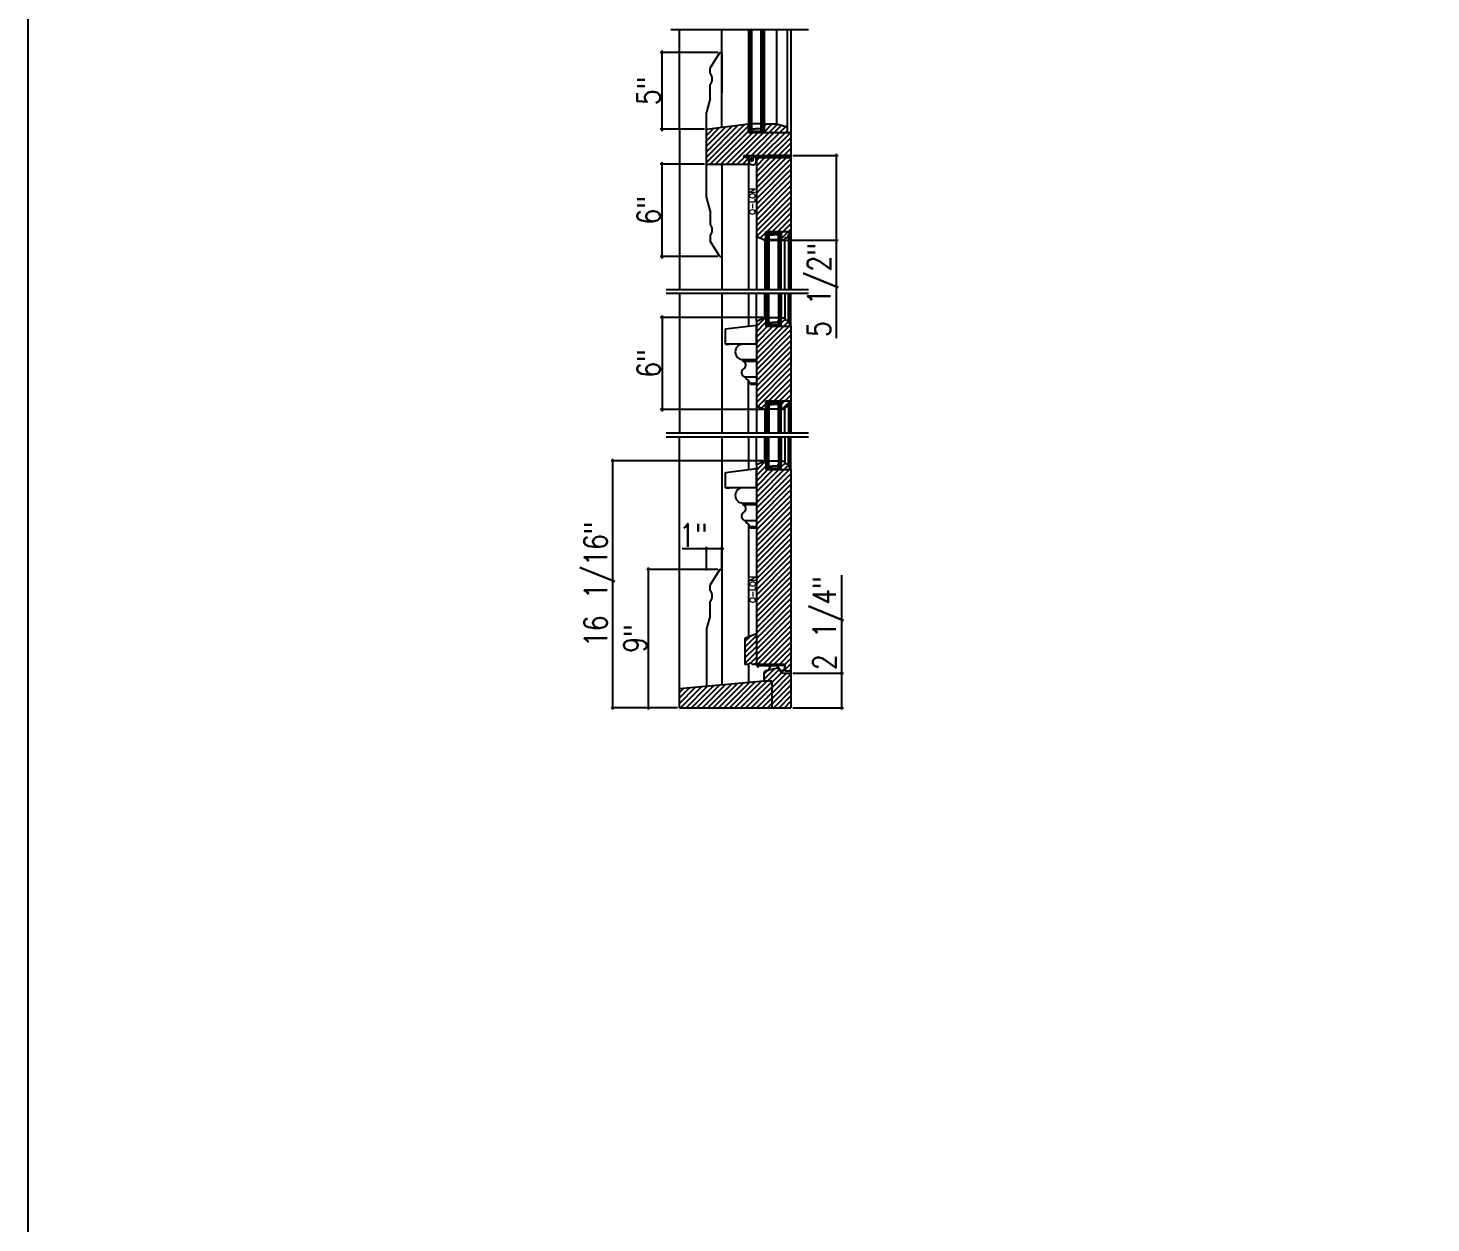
# Model space of a CAD drawing. Header units: inches. Extents: x 1985 to 11287, y 379 to 4336.
# Drawn here: x 7088 to 7179.3, y 3397 to 3474.7 of the extents above; entities that cross this region are included whole.
import ezdxf

# ---------------------------------------------------------------- set-up
doc = ezdxf.new("R2010")
doc.units = ezdxf.units.IN
doc.header["$MEASUREMENT"] = 0
doc.layers.get('0').update_dxf_attribs({"linetype": 'CONTINUOUS'})
doc.layers.get('Defpoints').update_dxf_attribs({"linetype": 'CONTINUOUS'})
for name, color, linetype in [('COTE1-1 99', 7, 'CONTINUOUS'), ('detail', 30, 'CONTINUOUS'), ('elevation', 7, 'CONTINUOUS'), ('glass-', 6, 'CONTINUOUS'), ('glazing tape', 7, 'CONTINUOUS'), ('hatch 99', 1, 'CONTINUOUS'), ('hatch-', 1, 'CONTINUOUS'), ('separation 99', 3, 'CONTINUOUS'), ('weatherstripping', 5, 'CONTINUOUS'), ('wood detail', 7, 'CONTINUOUS'), ('wood detail 99', 7, 'CONTINUOUS')]:
    doc.layers.add(name, color=color, linetype=linetype)
doc.styles.get("Standard").update_dxf_attribs({"font": 'txt.shx', "width": 0.8})
doc.dimstyles.new('Elevation', dxfattribs={"dimscale": 2, "dimtxt": 0.75, "dimasz": 0.0625, "dimexe": 0.0625, "dimexo": 0.0625, "dimgap": 0.0625, "dimtad": 1, "dimdec": 5, "dimzin": 0, "dimdsep": 46, "dimlunit": 5, "dimtxsty": 'Standard', "dimblk1": 'OBLIQUE', "dimblk2": 'OBLIQUE', "dimsah": 1, "dimcen": 2, "dimdle": 0.0625, "dimclrd": 1, "dimclre": 1, "dimadec": 1, "dimazin": 0, "dimtfac": 0.375, "dimtdec": 5, "dimtmove": 0, "dimatfit": 3, "dimldrblk": 'OBLIQUE', "dimfxl": 1, "dimfrac": 2, "dimtolj": 1, "dimtzin": 0, "dimarcsym": 0})

# ---------------------------------------------------------------- blocks, each defined once
blk = doc.blocks.new('_OBLIQUE')
at = {"color": 0, "linetype": 'ByBlock'}
blk.add_line((-0.5, -0.5), (0.5, 0.5), dxfattribs=at)
blk = doc.blocks.new('*D1026')
at = {"layer": 'COTE1-1 99', "color": 1, "lineweight": -2}
for p, q in [((7132.106, 3440.85), (7130.531, 3440.85)), ((7132.106, 3439.427), (7132.106, 3440.975)), ((7133.231, 3440.85), (7132.106, 3440.85)), ((7133.106, 3439.427), (7133.106, 3440.975))]:
    blk.add_line(p, q, dxfattribs=at)
at = {"layer": 'Defpoints', "color": 0}
for p in [(7132.106, 3440.85), (7132.106, 3439.302), (7133.106, 3439.302)]:
    blk.add_point(p, dxfattribs=at)
at = {"layer": 'COTE1-1 99', "color": 1, "lineweight": -2, "xscale": 0.125, "yscale": 0.125, "zscale": 0.125, "rotation": 180}
blk.add_blockref('_OBLIQUE', (7132.106, 3440.85), dxfattribs=at)
at = {"layer": 'COTE1-1 99', "color": 1, "lineweight": -2, "xscale": 0.125, "yscale": 0.125, "zscale": 0.125}
blk.add_blockref('_OBLIQUE', (7133.106, 3440.85), dxfattribs=at)
at = {"layer": 'COTE1-1 99', "color": 0, "insert": (7131.256, 3441.725), "char_height": 1.5, "attachment_point": 5}
blk.add_mtext('\\A1;1"', dxfattribs=at)
blk = doc.blocks.new('*D1027')
at = {"layer": 'COTE1-1 99', "color": 1, "lineweight": -2}
for p, q in [((7132.856, 3439.502), (7128.224, 3439.502)), ((7128.349, 3430.377), (7128.349, 3439.627)), ((7130.231, 3430.502), (7128.224, 3430.502))]:
    blk.add_line(p, q, dxfattribs=at)
at = {"layer": 'Defpoints', "color": 0}
for p in [(7128.349, 3439.502), (7132.981, 3439.502), (7130.356, 3430.502)]:
    blk.add_point(p, dxfattribs=at)
at = {"layer": 'COTE1-1 99', "color": 1, "lineweight": -2, "xscale": 0.125, "yscale": 0.125, "zscale": 0.125}
for p, rotation in [((7128.349, 3439.502), 90), ((7128.349, 3430.502), 270)]:
    blk.add_blockref('_OBLIQUE', p, dxfattribs=dict(at, rotation=rotation))
at = {"layer": 'COTE1-1 99', "color": 0, "insert": (7127.474, 3435.002), "char_height": 1.5, "attachment_point": 5, "rotation": 90}
blk.add_mtext('\\A1;9"', dxfattribs=at)
blk = doc.blocks.new('*D1028')
at = {"layer": 'COTE1-1 99', "color": 1, "lineweight": -2}
for p, q in [((7131.981, 3465.867), (7129.106, 3465.867)), ((7129.231, 3459.742), (7129.231, 3465.992)), ((7132.856, 3459.867), (7129.106, 3459.867))]:
    blk.add_line(p, q, dxfattribs=at)
at = {"layer": 'Defpoints', "color": 0}
for p in [(7129.231, 3465.867), (7132.106, 3465.867), (7132.981, 3459.867)]:
    blk.add_point(p, dxfattribs=at)
at = {"layer": 'COTE1-1 99', "color": 1, "lineweight": -2, "xscale": 0.125, "yscale": 0.125, "zscale": 0.125}
for p, rotation in [((7129.231, 3465.867), 90), ((7129.231, 3459.867), 270)]:
    blk.add_blockref('_OBLIQUE', p, dxfattribs=dict(at, rotation=rotation))
at = {"layer": 'COTE1-1 99', "color": 0, "insert": (7128.356, 3462.867), "char_height": 1.5, "attachment_point": 5, "rotation": 90}
blk.add_mtext('\\A1;6"', dxfattribs=at)
blk = doc.blocks.new('*D1029')
at = {"layer": 'COTE1-1 99', "color": 1, "lineweight": -2}
for p, q in [((7135.793, 3446.565), (7125.902, 3446.565)), ((7126.027, 3430.377), (7126.027, 3446.69)), ((7130.231, 3430.502), (7125.902, 3430.502))]:
    blk.add_line(p, q, dxfattribs=at)
at = {"layer": 'Defpoints', "color": 0}
for p in [(7126.027, 3446.565), (7135.918, 3446.565), (7130.356, 3430.502)]:
    blk.add_point(p, dxfattribs=at)
at = {"layer": 'COTE1-1 99', "color": 1, "lineweight": -2, "xscale": 0.125, "yscale": 0.125, "zscale": 0.125}
for p, rotation in [((7126.027, 3446.565), 90), ((7126.027, 3430.502), 270)]:
    blk.add_blockref('_OBLIQUE', p, dxfattribs=dict(at, rotation=rotation))
at = {"layer": 'COTE1-1 99', "color": 0, "insert": (7125.152, 3438.533), "char_height": 1.5, "attachment_point": 5, "rotation": 90}
blk.add_mtext('\\A1;16 1/16"', dxfattribs=at)
blk = doc.blocks.new('*D1030')
at = {"layer": 'COTE1-1 99', "color": 1, "lineweight": -2}
for p, q in [((7140.912, 3432.752), (7140.912, 3439.127)), ((7137.731, 3432.752), (7141.037, 3432.752)), ((7140.912, 3430.377), (7140.912, 3432.752)), ((7137.731, 3430.502), (7141.037, 3430.502))]:
    blk.add_line(p, q, dxfattribs=at)
at = {"layer": 'Defpoints', "color": 0}
for p in [(7137.606, 3432.752), (7140.912, 3432.752), (7137.606, 3430.502)]:
    blk.add_point(p, dxfattribs=at)
at = {"layer": 'COTE1-1 99', "color": 1, "lineweight": -2, "xscale": 0.125, "yscale": 0.125, "zscale": 0.125}
for p, rotation in [((7140.912, 3432.752), 90), ((7140.912, 3430.502), 270)]:
    blk.add_blockref('_OBLIQUE', p, dxfattribs=dict(at, rotation=rotation))
at = {"layer": 'COTE1-1 99', "color": 0, "insert": (7140.037, 3436.002), "char_height": 1.5, "attachment_point": 5, "rotation": 90}
blk.add_mtext('\\A1;2 1/4"', dxfattribs=at)
blk = doc.blocks.new('*D1031')
at = {"layer": 'COTE1-1 99', "color": 1, "lineweight": -2}
for p, q in [((7132.856, 3473.141), (7129.106, 3473.141)), ((7129.231, 3468.016), (7129.231, 3473.266)), ((7131.981, 3468.141), (7129.106, 3468.141))]:
    blk.add_line(p, q, dxfattribs=at)
at = {"layer": 'Defpoints', "color": 0}
for p in [(7129.231, 3473.141), (7132.981, 3473.141), (7132.106, 3468.141)]:
    blk.add_point(p, dxfattribs=at)
at = {"layer": 'COTE1-1 99', "color": 1, "lineweight": -2, "xscale": 0.125, "yscale": 0.125, "zscale": 0.125}
for p, rotation in [((7129.231, 3473.141), 90), ((7129.231, 3468.141), 270)]:
    blk.add_blockref('_OBLIQUE', p, dxfattribs=dict(at, rotation=rotation))
at = {"layer": 'COTE1-1 99', "color": 0, "insert": (7128.356, 3470.641), "char_height": 1.5, "attachment_point": 5, "rotation": 90}
blk.add_mtext('\\A1;5"', dxfattribs=at)
blk = doc.blocks.new('*D1033')
at = {"layer": 'COTE1-1 99', "color": 1, "lineweight": -2}
for p, q in [((7135.793, 3455.903), (7129.106, 3455.903)), ((7129.231, 3456.028), (7129.231, 3449.778)), ((7135.793, 3449.903), (7129.106, 3449.903))]:
    blk.add_line(p, q, dxfattribs=at)
at = {"layer": 'Defpoints', "color": 0}
for p in [(7135.918, 3455.903), (7129.231, 3449.903), (7135.918, 3449.903)]:
    blk.add_point(p, dxfattribs=at)
at = {"layer": 'COTE1-1 99', "color": 1, "lineweight": -2, "xscale": 0.125, "yscale": 0.125, "zscale": 0.125}
for p, rotation in [((7129.231, 3455.903), 90), ((7129.231, 3449.903), 270)]:
    blk.add_blockref('_OBLIQUE', p, dxfattribs=dict(at, rotation=rotation))
at = {"layer": 'COTE1-1 99', "color": 0, "insert": (7128.356, 3452.903), "char_height": 1.5, "attachment_point": 5, "rotation": 90}
blk.add_mtext('\\A1;6"', dxfattribs=at)
blk = doc.blocks.new('*D1037')
at = {"layer": 'COTE1-1 99', "color": 1, "lineweight": -2}
for p, q in [((7137.731, 3466.429), (7140.686, 3466.429)), ((7140.561, 3466.554), (7140.561, 3460.929)), ((7136.043, 3460.929), (7140.686, 3460.929)), ((7140.561, 3460.929), (7140.561, 3454.554))]:
    blk.add_line(p, q, dxfattribs=at)
at = {"layer": 'Defpoints', "color": 0}
for p in [(7137.606, 3466.429), (7135.918, 3460.929), (7140.561, 3460.929)]:
    blk.add_point(p, dxfattribs=at)
at = {"layer": 'COTE1-1 99', "color": 1, "lineweight": -2, "xscale": 0.125, "yscale": 0.125, "zscale": 0.125}
for p, rotation in [((7140.561, 3466.429), 90), ((7140.561, 3460.929), 270)]:
    blk.add_blockref('_OBLIQUE', p, dxfattribs=dict(at, rotation=rotation))
at = {"layer": 'COTE1-1 99', "color": 0, "insert": (7139.686, 3457.679), "char_height": 1.5, "attachment_point": 5, "rotation": 90}
blk.add_mtext('\\A1;5 1/2"', dxfattribs=at)

msp = doc.modelspace()

# ---------------------------------------------------------------- hatches: boundary and pattern name
at = {"layer": 'glazing tape'}
h = msp.add_hatch(color=7, dxfattribs=at)
h.paths.add_polyline_path([(7135.855727, 3468.455047), (7135.855727, 3468.491939), (7135.793227, 3468.491939), (7135.793227, 3467.991939), (7135.855727, 3467.991939)])
h.paths.add_polyline_path([(7134.918227, 3468.491939), (7134.855727, 3468.491939), (7134.855727, 3468.21063), (7134.855727, 3467.991939), (7134.918227, 3467.991939)])
h = msp.add_hatch(color=7, dxfattribs=at)
h.paths.add_polyline_path([(7136.980739, 3461.452864), (7136.918239, 3461.452864), (7136.918239, 3460.952864), (7136.980739, 3460.952864)])
h.paths.add_polyline_path([(7136.043239, 3461.429364), (7135.980739, 3461.429364), (7135.980739, 3460.929364), (7136.043239, 3460.929364)])
h = msp.add_hatch(color=7, dxfattribs=at)
h.paths.add_polyline_path([(7136.918239, 3455.375487), (7136.980739, 3455.375487), (7136.980739, 3455.875487), (7136.918239, 3455.875487)])
h.paths.add_polyline_path([(7135.980739, 3455.403437), (7136.043239, 3455.403437), (7136.043239, 3455.903437), (7135.980739, 3455.903437)])
h = msp.add_hatch(color=7, dxfattribs=at)
h.paths.add_polyline_path([(7136.918239, 3450.426887), (7136.980739, 3450.426887), (7136.980739, 3449.926887), (7136.918239, 3449.926887)])
h.paths.add_polyline_path([(7135.980739, 3450.398937), (7136.043239, 3450.398937), (7136.043239, 3449.898937), (7135.980739, 3449.898937)])
h = msp.add_hatch(color=7, dxfattribs=at)
h.paths.add_polyline_path([(7136.918239, 3446.036862), (7136.980739, 3446.036862), (7136.980739, 3446.536862), (7136.918239, 3446.536862)])
h.paths.add_polyline_path([(7135.980739, 3446.064812), (7136.043239, 3446.064812), (7136.043239, 3446.564812), (7135.980739, 3446.564812)])
at = {"layer": 'hatch 99'}
h = msp.add_hatch(dxfattribs=at)
h.set_pattern_fill('ANSI31', color=256, scale=2, style=0)
h.set_pattern_definition([(45, (7158.33995, 1753.43632), (-0.176776695, 0.176776695), [])])
edge = h.paths.add_edge_path()
edge.add_spline(control_points=[(7134.857404, 3466.162486), (7134.871981, 3466.234372), (7134.889619, 3466.362295), (7134.725535, 3466.402033), (7134.682437, 3466.311242), (7134.592984, 3466.348401), (7134.548768, 3466.418441)], knot_values=[0.002756706, 0.002756706, 0.002756706, 0.002756706, 0.162430415, 0.217787302, 0.327082606, 0.496812861, 0.496812861, 0.496812861, 0.496812861], degree=3, periodic=0)
edge.add_line((7134.853311, 3466.335743), (7134.543264, 3466.335743))
edge.add_line((7134.543264, 3466.335743), (7134.543264, 3466.429405))
edge.add_line((7134.543264, 3466.429405), (7136.230739, 3466.429405))
edge.add_line((7136.230739, 3466.429405), (7137.480739, 3466.429405))
edge.add_line((7137.480739, 3466.429405), (7137.605739, 3466.429405))
edge.add_line((7137.605739, 3466.429405), (7137.605739, 3467.929447))
edge.add_line((7137.605739, 3467.929447), (7136.457539, 3467.929447))
edge.add_line((7136.457539, 3467.929447), (7134.855727, 3467.929447))
edge.add_line((7134.855727, 3467.929447), (7134.855727, 3468.491939))
edge.add_line((7134.855727, 3468.491939), (7132.105739, 3468.140791))
edge.add_line((7132.105739, 3468.140791), (7132.105739, 3465.866912))
edge.add_line((7132.105739, 3465.866912), (7134.855727, 3465.866912))
edge.add_line((7134.855727, 3465.866912), (7134.855727, 3466.331998))
h.paths.add_polyline_path([(7137.355727, 3467.929447), (7137.355727, 3468.304447), (7136.667548, 3468.491939), (7135.855727, 3468.491939), (7135.855727, 3468.287157), (7135.855727, 3467.929447)], flags=16)
h = msp.add_hatch(dxfattribs=at)
h.set_pattern_fill('ANSI31', color=256, scale=2, style=0)
h.set_pattern_definition([(45, (7158.33995, 1753.31132), (-0.176776695, 0.176776695), [])])
h.paths.add_polyline_path([(7137.519739, 3455.562987), (7137.457239, 3455.562987), (7137.457239, 3455.576109, 0.350781059), (7137.332239, 3455.719237, -0.375199902), (7137.207239, 3455.875487), (7136.980739, 3455.875487), (7136.980739, 3455.336473), (7137.519739, 3455.336473)], flags=17)
h.paths.add_polyline_path([(7137.605739, 3455.336473), (7135.980739, 3455.336473), (7135.980739, 3455.903437), (7135.918239, 3455.903437), (7135.355739, 3455.662365), (7135.355739, 3450.144508), (7135.918239, 3449.903437), (7135.980739, 3449.903437), (7135.980739, 3450.465901), (7137.605739, 3450.465901)])
h.paths.add_polyline_path([(7137.519739, 3450.465901), (7136.980739, 3450.465901), (7136.980739, 3449.926887), (7137.207239, 3449.926887, -0.33870461), (7137.332239, 3450.109937, 0.411741612), (7137.457239, 3450.242687), (7137.519739, 3450.242687)], flags=17)
h = msp.add_hatch(dxfattribs=at)
h.set_pattern_fill('ANSI31', color=256, scale=2, style=0)
h.set_pattern_definition([(45, (7158.33995, 1753.49882), (-0.176776695, 0.176776695), [])])
h.paths.add_polyline_path([(7137.332239, 3446.380612, -0.350781059), (7137.457239, 3446.237484), (7137.457239, 3446.224362), (7137.519739, 3446.224362), (7137.519739, 3445.997848), (7136.980739, 3445.997848), (7136.980739, 3446.536862), (7137.207239, 3446.536862, 0.375199902)], flags=17)
h.paths.add_polyline_path([(7137.605739, 3445.997848), (7135.980739, 3445.997848), (7135.980739, 3446.564812), (7135.918239, 3446.564812), (7135.355739, 3446.32374), (7135.355739, 3439.414775), (7135.355739, 3433.314021), (7135.480739, 3433.314021), (7137.230739, 3433.314021), (7137.230739, 3433.053618), (7137.230739, 3432.876573), (7137.605739, 3432.876573), (7137.605739, 3439.414775)])
h = msp.add_hatch(dxfattribs=at)
h.set_pattern_fill('ANSI31', color=256, scale=2, style=0)
h.set_pattern_definition([(45, (7514.92202, 2269.73484), (-0.176776695, 0.176776695), [])])
h.paths.add_polyline_path([(7135.355739, 3435.314071), (7135.293239, 3435.314071), (7134.605739, 3435.019428), (7134.605739, 3433.314021), (7134.855739, 3433.314021), (7134.980739, 3433.439021), (7135.105739, 3433.314021), (7135.355739, 3433.314021)])
at = {"layer": 'hatch-'}
h = msp.add_hatch(dxfattribs=at)
h.set_pattern_fill('ANSI31', color=256, scale=2, style=0)
h.set_pattern_definition([(45, (7170.57494, 1814.87047), (-0.176776695, 0.176776695), [])])
h.paths.add_polyline_path([(7137.457239, 3461.252242), (7137.457239, 3461.265364), (7137.519739, 3461.265364), (7137.519739, 3461.491878), (7136.980739, 3461.491878), (7136.980739, 3460.952864), (7137.207239, 3460.952864, -0.375199902), (7137.332239, 3461.109114, 0.350781059)], flags=17)
h.paths.add_polyline_path([(7137.605739, 3466.304378), (7135.355739, 3466.304378), (7135.355739, 3461.197235), (7135.918239, 3460.929364), (7135.980739, 3460.929364), (7135.980739, 3461.491878), (7137.605739, 3461.491878)])
h = msp.add_hatch(dxfattribs=at)
h.set_pattern_fill('ANSI31', color=256, scale=2, style=0)
h.set_pattern_definition([(45, (7170.57494, 1805.71934), (-0.176776695, 0.176776695), [])])
h.paths.add_polyline_path([(7137.605739, 3432.751526), (7137.168188, 3432.751526, -0.357812282), (7136.865085, 3432.988129, 0.300345872), (7136.750133, 3433.064026), (7136.097716, 3432.924953, -0.004239088), (7136.093, 3432.922374, 0.003207125), (7136.096353, 3432.924662), (7135.941875, 3432.891733, 0.324394407), (7135.855728, 3432.772925), (7135.855728, 3432.251526), (7136.355739, 3432.251526), (7136.355739, 3430.501526), (7137.605739, 3430.501526), (7137.605739, 3431.130868)])
h = msp.add_hatch(dxfattribs=at)
h.set_pattern_fill('ANSI31', color=256, scale=2, style=0)
h.set_pattern_definition([(45, (7085.78233, 1753.49882), (-0.176776695, 0.176776695), [])])
h.paths.add_polyline_path([(7130.355739, 3431.751526), (7130.355739, 3430.501526), (7133.105739, 3430.501526), (7136.355739, 3430.501526), (7136.355739, 3432.251526), (7135.855728, 3432.251526)])

# ---------------------------------------------------------------- linework, layer by layer
at = {"layer": 'elevation'}
for p, q in [((7133.105739, 3468.296858), (7133.105739, 3474.605372)), ((7133.105739, 3473.140791), (7133.105739, 3470.508439)), ((7132.355739, 3470.146366), (7132.105739, 3469.265791)), ((7132.355739, 3462.861338), (7132.105739, 3463.741912)), ((7133.105739, 3439.501526), (7133.105739, 3432.001527)), ((7132.355739, 3436.507101), (7132.105739, 3435.626526)), ((7132.105739, 3435.626526), (7132.105739, 3431.910618)), ((7130.355739, 3430.501526), (7133.105739, 3430.501526))]:
    msp.add_line(p, q, dxfattribs=at)
at = {"layer": 'glass-', "color": 6}
for p, q in [((7134.918227, 3474.605372), (7134.918227, 3468.215413)), ((7135.043227, 3474.605372), (7135.043227, 3468.023147)), ((7135.668227, 3468.023147), (7135.668227, 3474.605372)), ((7135.793227, 3467.991939), (7135.793227, 3474.605372)), ((7135.668227, 3468.491939), (7135.043227, 3468.491939)), ((7135.073219, 3468.179467), (7135.043227, 3468.272849)), ((7135.073219, 3468.179467), (7135.293227, 3468.179467)), ((7135.638236, 3468.179467), (7135.293227, 3468.179467)), ((7135.638236, 3468.179467), (7135.668227, 3468.272849)), ((7134.918227, 3468.023147), (7135.793227, 3468.023147)), ((7136.043239, 3461.429364), (7136.043239, 3457.695499)), ((7136.043239, 3461.398178), (7136.918239, 3461.398178)), ((7136.168239, 3461.398178), (7136.168239, 3457.695499)), ((7136.198231, 3461.265358), (7136.168239, 3461.145176)), ((7136.793239, 3460.952864), (7136.168239, 3460.952864)), ((7136.198231, 3461.265358), (7136.418239, 3461.265358)), ((7136.763248, 3461.265358), (7136.418239, 3461.265358)), ((7136.763248, 3461.265358), (7136.793239, 3461.145176)), ((7136.793239, 3457.695499), (7136.793239, 3461.398178)), ((7136.918239, 3457.695499), (7136.918239, 3461.452864)), ((7136.043239, 3455.403437), (7136.043239, 3457.445499)), ((7136.168239, 3455.430173), (7136.168239, 3457.445499)), ((7136.793239, 3457.445499), (7136.793239, 3455.430173)), ((7136.918239, 3457.445499), (7136.918239, 3455.375487)), ((7136.043239, 3455.430173), (7136.918239, 3455.430173)), ((7136.793239, 3455.875487), (7136.168239, 3455.875487)), ((7136.198231, 3455.562992), (7136.168239, 3455.683175)), ((7136.198231, 3455.562992), (7136.418239, 3455.562992)), ((7136.763248, 3455.562992), (7136.418239, 3455.562992)), ((7136.763248, 3455.562992), (7136.793239, 3455.683175)), ((7136.043239, 3450.398937), (7136.043239, 3448.356874)), ((7136.043239, 3450.372201), (7136.918239, 3450.372201)), ((7136.168239, 3450.372201), (7136.168239, 3448.356874)), ((7136.198231, 3450.239381), (7136.168239, 3450.119199)), ((7136.793239, 3449.926887), (7136.168239, 3449.926887)), ((7136.198231, 3450.239381), (7136.418239, 3450.239381)), ((7136.763248, 3450.239381), (7136.418239, 3450.239381)), ((7136.763248, 3450.239381), (7136.793239, 3450.119199)), ((7136.793239, 3448.356874), (7136.793239, 3450.372201)), ((7136.918239, 3448.356874), (7136.918239, 3450.426887)), ((7136.043239, 3446.064812), (7136.043239, 3448.106874)), ((7136.168239, 3446.091548), (7136.168239, 3448.106874)), ((7136.793239, 3448.106874), (7136.793239, 3446.091548)), ((7136.918239, 3448.106874), (7136.918239, 3446.036862)), ((7136.793239, 3446.536862), (7136.168239, 3446.536862)), ((7136.198231, 3446.224367), (7136.168239, 3446.34455)), ((7136.763248, 3446.224367), (7136.793239, 3446.34455)), ((7136.043239, 3446.091548), (7136.918239, 3446.091548)), ((7136.198231, 3446.224367), (7136.418239, 3446.224367)), ((7136.763248, 3446.224367), (7136.418239, 3446.224367))]:
    msp.add_line(p, q, dxfattribs=at)
at = {"layer": 'glazing tape'}
for p, q in [((7134.855727, 3468.491939), (7134.918227, 3468.491939)), ((7134.918227, 3468.490761), (7134.918227, 3467.991939)), ((7135.793227, 3468.491939), (7135.855727, 3468.491939)), ((7135.793227, 3468.491939), (7135.793227, 3467.991939)), ((7134.855727, 3467.991939), (7134.918227, 3467.991939)), ((7136.043239, 3461.429364), (7135.980739, 3461.429364)), ((7136.043239, 3460.929364), (7135.980739, 3460.929364)), ((7136.043239, 3460.929364), (7136.043239, 3461.429364)), ((7136.918239, 3461.452864), (7136.918239, 3460.952864)), ((7135.980739, 3455.903437), (7136.043239, 3455.903437)), ((7135.980739, 3455.403437), (7136.043239, 3455.403437)), ((7136.043239, 3455.903437), (7136.043239, 3455.403437)), ((7136.918239, 3455.875487), (7136.918239, 3455.375487)), ((7135.980739, 3450.398937), (7136.043239, 3450.398937)), ((7136.043239, 3449.898937), (7136.043239, 3450.398937)), ((7136.918239, 3449.926887), (7136.918239, 3450.426887)), ((7135.980739, 3449.898937), (7136.043239, 3449.898937)), ((7135.980739, 3446.564812), (7136.043239, 3446.564812)), ((7136.043239, 3446.564812), (7136.043239, 3446.064812)), ((7136.918239, 3446.536862), (7136.918239, 3446.036862)), ((7135.980739, 3446.064812), (7136.043239, 3446.064812))]:
    msp.add_line(p, q, dxfattribs=at)
at = {"layer": 'glazing tape', "color": 0}
msp.add_line((7134.918227, 3467.991939), (7134.918227, 3468.491939), dxfattribs=at)
at = {"layer": 'glazing tape', "color": 7}
for p, q in [((7135.793227, 3467.991939), (7135.855727, 3467.991939)), ((7136.918239, 3461.452864), (7136.980739, 3461.452864)), ((7136.918239, 3460.952864), (7136.980739, 3460.952864)), ((7136.918239, 3455.875487), (7136.980739, 3455.875487)), ((7136.918239, 3455.375487), (7136.980739, 3455.375487)), ((7136.918239, 3450.426887), (7136.980739, 3450.426887)), ((7136.918239, 3449.926887), (7136.980739, 3449.926887)), ((7136.918239, 3446.536862), (7136.980739, 3446.536862)), ((7136.918239, 3446.036862), (7136.980739, 3446.036862))]:
    msp.add_line(p, q, dxfattribs=at)
at = {"layer": 'separation 99'}
msp.add_lwpolyline([(9954.635727, 3266.28393), (7087.963638, 3266.28393), (7087.963638, 4336.37128), (9954.635727, 4336.37128)], close=True, dxfattribs=at)
at = {"layer": 'weatherstripping', "color": 5}
for p, q in [((7135.022554, 3466.418441), (7134.548768, 3466.418441)), ((7137.227739, 3433.311021), (7135.418239, 3433.311021)), ((7135.418239, 3433.251521), (7135.418239, 3433.311021)), ((7135.418239, 3433.251521), (7135.455955, 3433.126521)), ((7135.455955, 3433.126521), (7135.459335, 3433.126521)), ((7135.459335, 3433.21313), (7135.459335, 3433.126521)), ((7135.489758, 3433.251521), (7136.200451, 3433.251521)), ((7136.231685, 3433.221247), (7136.232711, 3433.188427)), ((7136.260018, 3433.188427), (7136.261043, 3433.221247)), ((7136.292278, 3433.251521), (7136.699489, 3433.251521)), ((7136.730739, 3433.220271), (7136.730739, 3433.12155)), ((7136.761989, 3433.220271), (7136.761989, 3433.12155)), ((7137.168239, 3433.251521), (7136.793239, 3433.251521)), ((7137.199489, 3433.05902), (7137.199489, 3433.220271)), ((7137.227739, 3433.045361), (7137.227739, 3433.311021))]:
    msp.add_line(p, q, dxfattribs=at)
at = {"layer": 'weatherstripping', "color": 5, "lineweight": 30}
msp.add_line((7136.230739, 3466.429405), (7137.480739, 3466.429405), dxfattribs=at)
at = {"layer": 'weatherstripping', "color": 5}
for centre, radius, start, end in [((7135.072681, 3466.035141), 0.272391, 338.15315081, 0.33673255), ((7135.489758, 3433.220271), 0.03125, 90, 193.21008939), ((7135.916278, 3433.184884), 0.316452, 303.94831452, 0.64154665), ((7135.943245, 3433.201834), 0.317056, 298.18555613, 357.57648997), ((7136.200451, 3433.220271), 0.03125, 1.78991061, 90), ((7136.292278, 3433.220271), 0.03125, 90, 178.21008939), ((7136.699489, 3433.220271), 0.03125, 0, 90), ((7136.793239, 3433.12155), 0.0625, 180, 242.08761189), ((7136.793239, 3433.220271), 0.03125, 90, 180), ((7136.793239, 3433.12155), 0.03125, 180, 256.70877469), ((7136.750133, 3432.939073), 0.128, 18.73176161, 83.78878515), ((7136.750133, 3432.939073), 0.15625, 11.13492807, 76.70877469), ((7137.168188, 3433.064021), 0.308448, 195.77266399, 213.86361779), ((7137.168188, 3433.064021), 0.281198, 199.69627496, 209.3227129), ((7136.950264, 3432.941614), 0.0625, 232.32213303, 260.75742996), ((7136.950264, 3432.941614), 0.03125, 209.3227129, 260.75742996), ((7136.982411, 3433.139167), 0.262651, 260.75742996, 339.07462748), ((7136.982411, 3433.139167), 0.231401, 260.75742996, 339.73556112), ((7137.168239, 3433.220271), 0.03125, 0, 90)]:
    msp.add_arc(centre, radius, start, end, dxfattribs=at)
for points, knots in [([(7134.548768, 3466.418441), (7134.592984, 3466.348401), (7134.682437, 3466.311242), (7134.725535, 3466.402033), (7134.889619, 3466.362295), (7134.871981, 3466.234372), (7134.857404, 3466.162486)], [0.0027567057, 0.0027567057, 0.0027567057, 0.0027567057, 0.1724869609, 0.2817822642, 0.3371391511, 0.4968128609, 0.4968128609, 0.4968128609, 0.4968128609]), ([(7135.345067, 3466.036741), (7135.356142, 3466.17375), (7135.349446, 3466.268033), (7135.305704, 3466.330336), (7135.077425, 3466.375345), (7135.173358, 3466.052385), (7134.948518, 3466.050747), (7135.070931, 3466.362499), (7135.022554, 3466.418441)], [0, 0, 0, 0, 0.083614321, 0.208464293, 0.316031641, 0.607589822, 0.683535209, 1.009413891, 1.009413891, 1.009413891, 1.009413891]), ([(7134.857404, 3466.162486), (7134.860825, 3466.062251), (7134.860605, 3465.812813), (7135.27408, 3465.806255), (7135.325509, 3465.933776)], [0, 0, 0, 0, 0.2460489598, 0.6041502785, 0.6041502785, 0.6041502785, 0.6041502785])]:
    msp.add_open_spline(points, degree=3, knots=knots, dxfattribs=at)
at = {"layer": 'weatherstripping', "color": 5, "lineweight": 30}
msp.add_spline([(7137.443305, 3466.428854), (7137.200616, 3466.329609), (7136.914476, 3466.3224), (7136.423369, 3466.385715)], degree=3, dxfattribs=at)
at = {"layer": 'wood detail'}
for p, q in [((7138.748993, 3474.605372), (7129.794014, 3474.605372)), ((7130.355739, 3468.140791), (7130.355739, 3474.605372)), ((7137.605739, 3474.605372), (7137.605739, 3467.929447)), ((7132.980739, 3473.140791), (7132.355739, 3472.140791)), ((7132.980739, 3473.140791), (7133.105739, 3473.140791)), ((7132.355739, 3471.765791), (7132.355739, 3472.140791)), ((7132.355739, 3470.146366), (7132.355739, 3471.058685)), ((7132.105739, 3468.140791), (7134.855727, 3468.491939)), ((7134.855727, 3467.929447), (7134.855727, 3468.491939)), ((7130.355739, 3468.140791), (7130.355739, 3457.695499)), ((7132.105739, 3465.866912), (7132.105739, 3468.140791)), ((7136.457539, 3467.929447), (7137.605739, 3467.929447)), ((7137.605739, 3467.929447), (7137.605739, 3466.429405)), ((7136.230739, 3466.429405), (7137.480739, 3466.429405)), ((7137.605739, 3466.429405), (7137.605739, 3461.491878)), ((7133.105739, 3465.866912), (7133.105739, 3457.695499)), ((7134.855727, 3465.866912), (7134.855727, 3457.695499)), ((7135.355739, 3466.304378), (7137.605739, 3466.304378)), ((7135.355739, 3466.304378), (7135.355739, 3461.197235)), ((7132.355739, 3462.861338), (7132.355739, 3461.949019)), ((7132.355739, 3461.241912), (7132.355739, 3460.866912)), ((7132.980739, 3459.866912), (7132.355739, 3460.866912)), ((7135.355739, 3461.197235), (7135.355739, 3457.695499)), ((7135.918239, 3460.929364), (7135.980739, 3460.929364)), ((7135.980739, 3460.929364), (7135.980739, 3461.491878)), ((7135.980739, 3457.695499), (7135.980739, 3460.929364)), ((7136.980739, 3457.695499), (7136.980739, 3460.952864)), ((7137.207239, 3457.695499), (7137.207239, 3460.952864)), ((7137.457239, 3461.265364), (7137.457239, 3457.695499)), ((7137.519739, 3461.265364), (7137.519739, 3457.695499)), ((7137.605739, 3461.491878), (7137.605739, 3457.695499)), ((7132.980739, 3459.866912), (7133.105739, 3459.866912)), ((7138.748993, 3457.695499), (7129.489832, 3457.695499)), ((7138.748993, 3457.445499), (7129.489832, 3457.445499)), ((7138.748993, 3457.695499), (7129.794014, 3457.695499)), ((7130.355739, 3457.445499), (7130.355739, 3448.356874)), ((7133.105739, 3457.445499), (7133.105739, 3448.356874)), ((7134.855727, 3457.445499), (7134.855727, 3455.340935)), ((7135.355739, 3455.662365), (7135.355739, 3457.445499)), ((7135.918239, 3455.903437), (7135.918239, 3457.445499)), ((7135.980739, 3457.445499), (7135.980739, 3455.898987)), ((7136.980739, 3457.445499), (7136.980739, 3455.875487)), ((7137.207239, 3457.445499), (7137.207239, 3455.875487)), ((7137.457239, 3455.562987), (7137.457239, 3457.445499)), ((7137.519739, 3455.562987), (7137.519739, 3457.445499)), ((7137.605739, 3455.336473), (7137.605739, 3457.445499)), ((7135.355739, 3455.662365), (7135.355739, 3450.144508)), ((7135.918239, 3455.903437), (7135.980739, 3455.903437)), ((7135.918239, 3455.903437), (7135.980739, 3455.903437)), ((7135.980739, 3455.903437), (7135.980739, 3455.336473)), ((7135.980739, 3455.903437), (7135.980739, 3455.336473)), ((7135.980739, 3455.903437), (7135.980739, 3455.336473)), ((7137.605739, 3455.336473), (7137.605739, 3450.465901)), ((7134.855727, 3448.356874), (7134.855727, 3451.772425)), ((7135.355739, 3450.140008), (7135.355739, 3448.356874)), ((7135.918239, 3449.903437), (7135.980739, 3449.903437)), ((7135.918239, 3449.903437), (7135.980739, 3449.903437)), ((7135.918239, 3449.903387), (7135.980739, 3449.903387)), ((7135.918239, 3449.903387), (7135.980739, 3449.903387)), ((7135.918239, 3449.903387), (7136.012039, 3449.903387)), ((7135.980739, 3449.903437), (7135.980739, 3450.465901)), ((7135.980739, 3449.903437), (7135.980739, 3450.465901)), ((7135.980739, 3449.903387), (7135.980739, 3450.465901)), ((7135.980739, 3449.903387), (7135.980739, 3450.465901)), ((7135.980739, 3449.903387), (7135.980739, 3450.465901)), ((7135.980739, 3449.898937), (7135.980739, 3450.465901)), ((7135.980739, 3449.898937), (7135.980739, 3450.465901)), ((7135.980739, 3449.898937), (7135.980739, 3450.465901)), ((7135.980739, 3448.356874), (7135.980739, 3449.903387)), ((7136.980739, 3448.356874), (7136.980739, 3449.926887)), ((7137.207239, 3448.356874), (7137.207239, 3449.926887)), ((7137.457239, 3450.239387), (7137.457239, 3448.356874)), ((7137.519739, 3450.239387), (7137.519739, 3448.356874)), ((7137.605739, 3450.465901), (7137.605739, 3448.356874)), ((7135.918239, 3449.898937), (7135.918239, 3448.356874)), ((7135.918239, 3449.898937), (7135.980739, 3449.898937)), ((7135.918239, 3449.898937), (7135.980739, 3449.898937)), ((7138.748993, 3448.356874), (7129.489832, 3448.356874)), ((7138.748993, 3448.106874), (7129.489832, 3448.106874)), ((7130.355739, 3430.501526), (7130.355739, 3448.106874)), ((7133.105739, 3448.106874), (7133.105739, 3442.418649)), ((7134.855727, 3448.106874), (7134.855727, 3446.00231)), ((7135.355739, 3446.32374), (7135.355739, 3448.106874)), ((7135.918239, 3446.564812), (7135.918239, 3448.106874)), ((7135.980739, 3448.106874), (7135.980739, 3446.560362)), ((7136.980739, 3448.106874), (7136.980739, 3446.536862)), ((7137.207239, 3448.106874), (7137.207239, 3446.536862)), ((7137.457239, 3446.224362), (7137.457239, 3448.106874)), ((7137.519739, 3446.224362), (7137.519739, 3448.106874)), ((7137.605739, 3445.997848), (7137.605739, 3448.106874)), ((7135.355739, 3446.32374), (7135.355739, 3439.414775)), ((7135.918239, 3446.564812), (7135.980739, 3446.564812)), ((7135.918239, 3446.564812), (7135.980739, 3446.564812)), ((7135.980739, 3446.564812), (7135.980739, 3445.997848)), ((7135.980739, 3446.564812), (7135.980739, 3445.997848)), ((7135.980739, 3446.564812), (7135.980739, 3445.997848)), ((7137.605739, 3445.997848), (7137.605739, 3439.414775)), ((7133.105739, 3442.418649), (7133.105739, 3432.001527)), ((7134.855727, 3442.4338), (7134.855727, 3439.539875)), ((7132.980739, 3439.501526), (7132.355739, 3438.501526)), ((7132.980739, 3439.501526), (7133.105739, 3439.501526)), ((7134.855727, 3439.539875), (7134.855727, 3435.126566)), ((7135.355739, 3439.414775), (7135.355739, 3433.314021)), ((7137.605739, 3439.414775), (7137.605739, 3432.751526)), ((7132.355739, 3438.126526), (7132.355739, 3438.501526)), ((7132.355739, 3436.507101), (7132.355739, 3437.41942)), ((7134.855727, 3433.314021), (7134.855727, 3432.160617)), ((7135.855728, 3432.251526), (7135.855728, 3432.772925)), ((7136.750133, 3433.064026), (7135.941875, 3432.891733)), ((7137.153379, 3432.751526), (7137.605739, 3432.751526)), ((7137.230739, 3432.876573), (7137.230739, 3433.053618)), ((7137.605739, 3432.876573), (7137.230739, 3432.876573)), ((7137.605739, 3432.751526), (7137.605739, 3431.130868)), ((7130.355739, 3431.751526), (7135.855728, 3432.251526)), ((7135.855728, 3432.251526), (7136.355739, 3432.251526)), ((7136.355739, 3432.251526), (7136.355739, 3430.501526)), ((7137.605739, 3431.130868), (7137.605739, 3430.501526)), ((7132.105739, 3430.501526), (7136.355739, 3430.501526)), ((7136.355739, 3430.501526), (7137.605739, 3430.501526))]:
    msp.add_line(p, q, dxfattribs=at)
at = {"layer": 'wood detail', "color": 7}
for p, q in [((7134.855727, 3474.605372), (7134.855727, 3468.21063)), ((7135.855727, 3474.605372), (7135.855727, 3468.287157)), ((7136.667548, 3474.605372), (7136.667548, 3468.491939)), ((7137.355727, 3474.605372), (7137.355727, 3467.929447)), ((7135.855727, 3468.491939), (7136.667548, 3468.491939)), ((7135.855727, 3468.455047), (7135.855727, 3467.929447)), ((7136.667548, 3468.491939), (7137.355727, 3468.304447)), ((7134.543264, 3466.429405), (7136.230739, 3466.429405)), ((7137.480739, 3466.429405), (7137.605739, 3466.429405)), ((7135.355739, 3461.197235), (7135.918239, 3460.929364)), ((7135.918239, 3460.929364), (7135.918239, 3457.695499)), ((7135.980739, 3461.491878), (7137.605739, 3461.491878)), ((7135.355739, 3455.662365), (7135.918239, 3455.903437)), ((7135.355739, 3455.662365), (7135.918239, 3455.903437)), ((7135.355739, 3455.662365), (7135.918239, 3455.903437)), ((7135.980739, 3455.336473), (7137.605739, 3455.336473)), ((7135.980739, 3455.336473), (7137.605739, 3455.336473)), ((7135.980739, 3455.336473), (7137.605739, 3455.336473)), ((7135.355739, 3450.144508), (7135.918239, 3449.903437)), ((7135.355739, 3450.144508), (7135.918239, 3449.903437)), ((7135.355739, 3450.144458), (7135.918239, 3449.903387)), ((7135.355739, 3450.144458), (7135.918239, 3449.903387)), ((7135.355739, 3450.144458), (7135.918239, 3449.903387)), ((7135.980739, 3450.465901), (7137.605739, 3450.465901)), ((7135.980739, 3450.465901), (7137.605739, 3450.465901)), ((7135.980739, 3450.465901), (7137.605739, 3450.465901)), ((7135.980739, 3450.465901), (7137.605739, 3450.465901)), ((7135.980739, 3450.465901), (7137.605739, 3450.465901)), ((7136.949439, 3449.926887), (7137.207239, 3449.926887)), ((7136.980739, 3450.465901), (7136.980739, 3449.926887)), ((7137.457239, 3450.242687), (7137.519739, 3450.242687)), ((7137.519739, 3450.242687), (7137.519739, 3450.465901)), ((7135.355739, 3446.32374), (7135.918239, 3446.564812)), ((7135.355739, 3446.32374), (7135.918239, 3446.564812)), ((7135.355739, 3446.32374), (7135.918239, 3446.564812)), ((7135.980739, 3445.997848), (7137.605739, 3445.997848)), ((7135.980739, 3445.997848), (7137.605739, 3445.997848)), ((7135.980739, 3445.997848), (7137.605739, 3445.997848)), ((7135.480739, 3433.314021), (7135.355739, 3433.314021)), ((7137.230739, 3433.314021), (7135.480739, 3433.314021)), ((7137.230739, 3433.053618), (7137.230739, 3433.314021))]:
    msp.add_line(p, q, dxfattribs=at)
at = {"layer": 'wood detail', "color": 0}
for p, q in [((7134.855727, 3467.929447), (7137.605739, 3467.929447)), ((7134.543264, 3466.429405), (7134.543264, 3466.335743)), ((7134.543264, 3466.335743), (7134.855727, 3466.335743)), ((7134.855727, 3466.335743), (7134.855727, 3465.866912)), ((7132.105739, 3465.866912), (7134.855727, 3465.866912))]:
    msp.add_line(p, q, dxfattribs=at)
at = {"layer": 'wood detail', "color": 7}
for points in [[(7136.980739, 3461.491878), (7136.980739, 3460.952864), (7137.207239, 3460.952864, -0.375199902), (7137.332239, 3461.109114, 0.375199902), (7137.457239, 3461.265364), (7137.519739, 3461.265364), (7137.519739, 3461.491878)], [(7136.980739, 3455.336473), (7136.980739, 3455.875487), (7137.207239, 3455.875487, 0.375199902), (7137.332239, 3455.719237, -0.375199902), (7137.457239, 3455.562987), (7137.519739, 3455.562987), (7137.519739, 3455.336473)], [(7136.980739, 3450.465901), (7136.980739, 3449.926887), (7137.207239, 3449.926887, -0.33870461), (7137.332239, 3450.109937, 0.411741612), (7137.457239, 3450.242687), (7137.519739, 3450.242687), (7137.519739, 3450.465901)], [(7136.980739, 3445.997848), (7136.980739, 3446.536862), (7137.207239, 3446.536862, 0.375199902), (7137.332239, 3446.380612, -0.375199902), (7137.457239, 3446.224362), (7137.519739, 3446.224362), (7137.519739, 3445.997848)]]:
    msp.add_lwpolyline(points, format="xyb", dxfattribs=at)
at = {"layer": 'wood detail'}
for centre, radius, start, end in [((7131.918239, 3471.412238), 0.5625, 321.05755873, 38.94244127), ((7131.918239, 3461.595466), 0.5625, 321.05755873, 38.94244127), ((7131.918239, 3437.772973), 0.5625, 321.05755873, 38.94244127), ((7135.980728, 3432.772925), 0.125, 108.10890815, 180), ((7136.750133, 3432.939026), 0.125, 23.13030712, 90), ((7137.160783, 3433.05449), 0.303054, 192.6486596, 271.39999254)]:
    msp.add_arc(centre, radius, start, end, dxfattribs=at)
at = {"layer": 'wood detail', "color": 7}
for centre, radius, start, end in [((7137.38935, 3449.936733), 0.182376, 108.2489105, 183.09482016), ((7137.327801, 3450.239342), 0.129481, 271.96423721, 1.480252)]:
    msp.add_arc(centre, radius, start, end, dxfattribs=at)
at = {"layer": 'wood detail 99'}
for p, q in [((7132.105739, 3468.140791), (7132.105739, 3469.265791)), ((7132.105739, 3463.741912), (7132.105739, 3465.866912)), ((7133.355739, 3455.153437), (7135.355739, 3455.403437)), ((7135.355739, 3454.153437), (7135.355739, 3455.403437)), ((7133.355739, 3454.153437), (7133.355739, 3455.153437)), ((7135.355739, 3454.153437), (7133.355739, 3454.153437)), ((7133.355739, 3454.153437), (7133.605739, 3454.153437)), ((7135.355739, 3454.153437), (7135.355739, 3451.528437)), ((7134.480739, 3453.153437), (7135.355739, 3453.153437)), ((7134.480739, 3453.059737), (7135.355739, 3453.059737)), ((7134.636739, 3452.028437), (7135.355739, 3452.028437)), ((7134.980739, 3451.622137), (7135.355739, 3451.622137)), ((7135.355739, 3451.528437), (7134.980739, 3451.528437)), ((7133.355739, 3445.814812), (7135.355739, 3446.064812)), ((7133.355739, 3444.814812), (7133.355739, 3445.814812)), ((7135.355739, 3444.814812), (7135.355739, 3446.064812)), ((7135.355739, 3444.814812), (7133.355739, 3444.814812)), ((7133.355739, 3444.814812), (7133.605739, 3444.814812)), ((7135.355739, 3444.814812), (7135.355739, 3442.189812)), ((7134.480739, 3443.814812), (7135.355739, 3443.814812)), ((7134.480739, 3443.721112), (7135.355739, 3443.721112)), ((7134.636739, 3442.689812), (7135.355739, 3442.689812)), ((7134.980739, 3442.283512), (7135.355739, 3442.283512)), ((7135.355739, 3442.189812), (7134.980739, 3442.189812)), ((7135.293239, 3435.314071), (7135.355739, 3435.314071)), ((7135.355739, 3435.314071), (7135.355739, 3433.314021)), ((7134.605739, 3435.019428), (7134.605739, 3433.314021)), ((7134.855739, 3433.314021), (7134.605739, 3433.314021)), ((7134.855739, 3433.314021), (7134.980739, 3433.439021)), ((7134.980739, 3433.439021), (7135.105739, 3433.314021)), ((7135.355739, 3433.314021), (7135.105739, 3433.314021))]:
    msp.add_line(p, q, dxfattribs=at)
at = {"layer": 'wood detail 99', "color": 7}
for p, q in [((7134.480739, 3453.153437), (7134.480739, 3453.059737)), ((7134.534333, 3452.555324), (7134.520645, 3452.547435)), ((7134.980739, 3451.622137), (7134.980739, 3451.528437)), ((7134.480739, 3443.814812), (7134.480739, 3443.721112)), ((7134.534333, 3443.216699), (7134.520645, 3443.20881)), ((7134.980739, 3442.283512), (7134.980739, 3442.189812)), ((7134.605739, 3435.019428), (7135.293239, 3435.314071))]:
    msp.add_line(p, q, dxfattribs=at)
for centre, radius, start, end in [((7134.480739, 3453.653437), 0.5, 90, 270), ((7134.387239, 3452.794749), 0.281, 301.56504201, 70.56482005), ((7134.66798, 3452.307909), 0.281213, 121.59595266, 263.62172418), ((7134.824239, 3452.028437), 0.1875, 180, 255.46141445), ((7134.738911, 3451.72794), 0.125, 12.05330998, 76.11845974), ((7135.043204, 3451.798926), 0.1875, 192.41263675, 250.5401615), ((7134.480739, 3444.314812), 0.5, 90, 270), ((7134.387239, 3443.456124), 0.281, 301.56504201, 70.56482005), ((7134.66798, 3442.969284), 0.281213, 121.59595266, 263.62172418), ((7134.824239, 3442.689812), 0.1875, 180, 255.46141445), ((7134.738911, 3442.389315), 0.125, 12.05330998, 76.11845974), ((7135.043204, 3442.460301), 0.1875, 192.41263675, 250.5401615)]:
    msp.add_arc(centre, radius, start, end, dxfattribs=at)

# ---------------------------------------------------------------- texts
at = {"layer": 'detail'}
for p in [(7135.287571, 3462.58619), (7135.310904, 3437.328814)]:
    msp.add_text('Q-LON', height=0.375, rotation=90, dxfattribs=at).set_placement(p)

# ---------------------------------------------------------------- dimensions: what is measured, and where the dimension line sits
at = {"layer": 'COTE1-1 99'}
for base, p1, p2, picture, middle in [((7129.23131, 3473.140791), (7132.105739, 3468.140791), (7132.980739, 3473.140791), '*D1031', (7128.35631, 3470.640791)), ((7140.561213, 3460.929364), (7137.605739, 3466.429405), (7135.918239, 3460.929364), '*D1037', (7139.686213, 3457.679364)), ((7129.23131, 3465.866912), (7132.980739, 3459.866912), (7132.105739, 3465.866912), '*D1028', (7128.35631, 3462.866912)), ((7129.23131, 3449.903437), (7135.918239, 3455.903437), (7135.918239, 3449.903437), '*D1033', (7128.35631, 3452.903437)), ((7126.027276, 3446.564812), (7130.355739, 3430.501526), (7135.918239, 3446.564812), '*D1029', (7125.152276, 3438.533169)), ((7128.349386, 3439.501526), (7130.355739, 3430.501526), (7132.980739, 3439.501526), '*D1027', (7127.474386, 3435.001526)), ((7140.912294, 3432.751526), (7137.605739, 3430.501526), (7137.605739, 3432.751526), '*D1030', (7140.037294, 3436.001526))]:
    dim = msp.add_linear_dim(base=base, p1=p1, p2=p2, angle=90, dimstyle='Elevation', override={"dimpost": '"'}, dxfattribs=at)
    dim.commit()
    dim.dimension.update_dxf_attribs({"geometry": picture, "text_midpoint": middle})
dim = msp.add_linear_dim(base=(7132.105739, 3440.849624), p1=(7133.105739, 3439.301526), p2=(7132.105739, 3439.301526), dimstyle='Elevation', override={"dimpost": '"'}, dxfattribs=at)
dim.commit()
dim.dimension.update_dxf_attribs({"geometry": '*D1026', "text_midpoint": (7131.255739, 3441.724624)})

doc.saveas('drawing.dxf')
